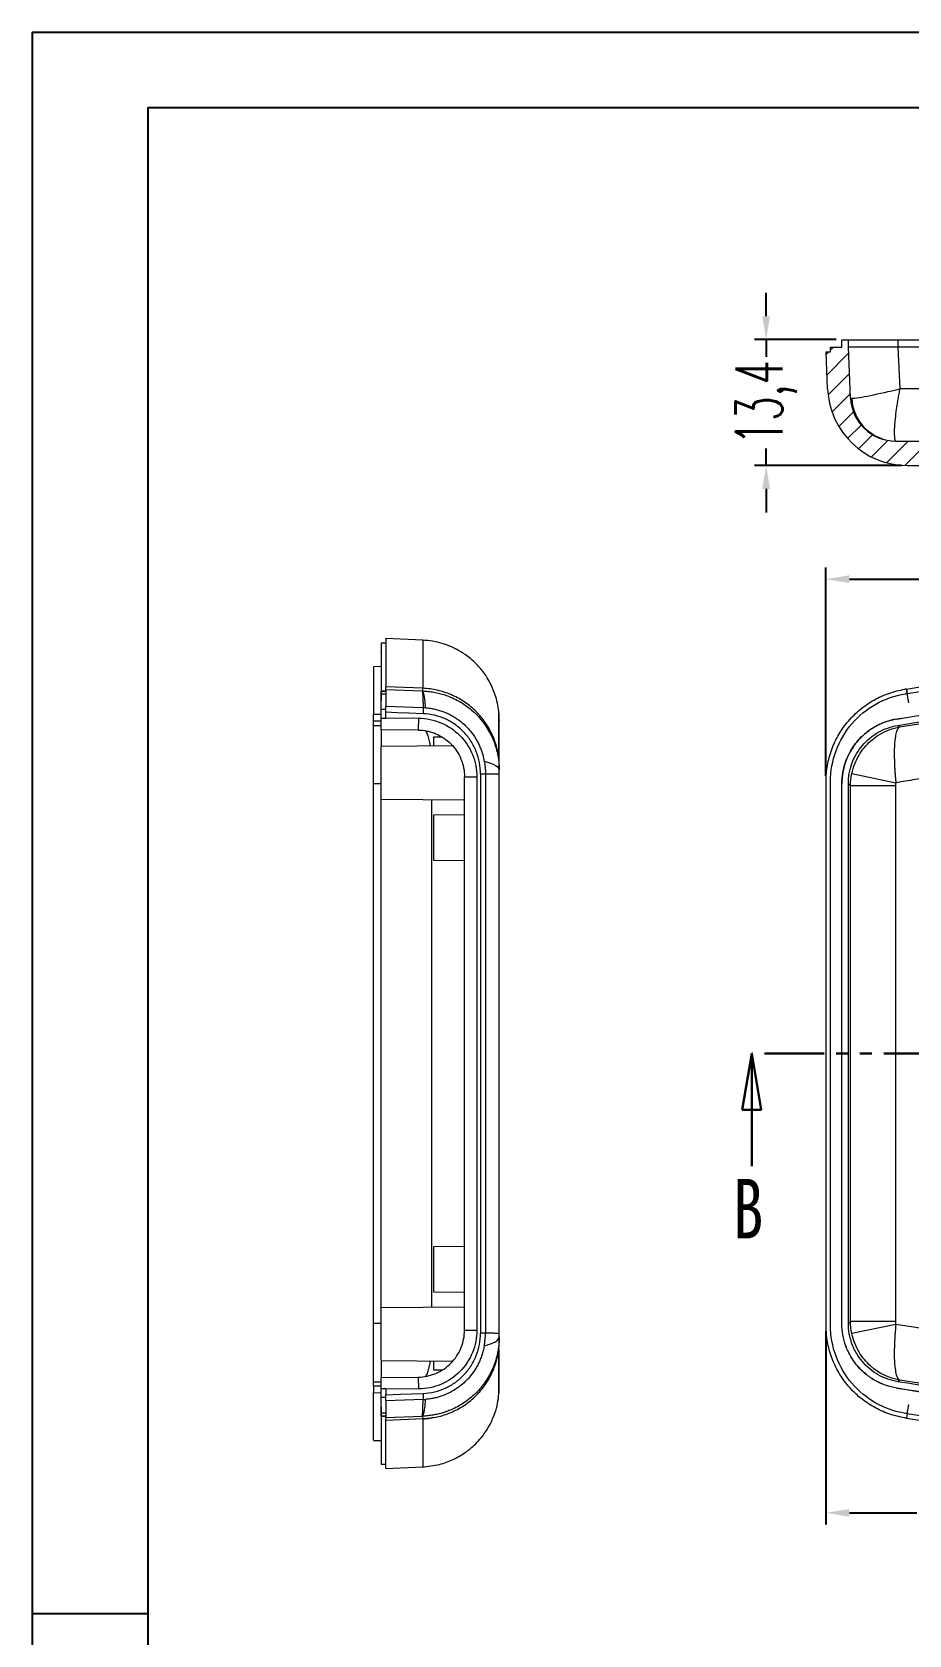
# Model space of a CAD drawing. Header units: inches. Extents: x 1388 to 2543, y 532 to 869.
# Drawn here: x 1873.7 to 1967.2, y 698 to 868.8 of the extents above; entities that cross this region are included whole.
import ezdxf

# ---------------------------------------------------------------- set-up
doc = ezdxf.new("R2010")
doc.units = ezdxf.units.IN
doc.linetypes.add('PHANTOM', pattern=[12.7, 6.35, -1.27, 1.27, -1.27, 1.27, -1.27])
doc.styles.add('SLDTEXTSTYLE0', font='TXT', dxfattribs={"width": 0.75})
doc.styles.add('SLDTEXTSTYLE2', font='TXT', dxfattribs={"width": 0.6, "bigfont": 'bigfont'})
doc.dimstyles.new('5', dxfattribs={"dimtxt": 5, "dimasz": 2.5, "dimexe": 1.25, "dimexo": 0.625, "dimtad": 0, "dimzin": 12, "dimtxsty": 'SLDTEXTSTYLE2', "dimcen": 2.5, "dimclrd": 3, "dimclre": 3, "dimclrt": 256, "dimadec": 0, "dimazin": 0, "dimtfac": 1, "dimtmove": 0, "dimatfit": 3, "dimfxl": 1, "dimarcsym": 0})

# ---------------------------------------------------------------- blocks, each defined once
blk = doc.blocks.new('_CLOSED')
at = {"color": 0, "linetype": 'ByBlock', "lineweight": -2}
for p, q in [((-1, 0.166667), (0, 0)), ((-1, 0.166667), (-1, -0.166667)), ((0, 0), (-1, -0.166667)), ((0, 0), (-1, 0))]:
    blk.add_line(p, q, dxfattribs=at)
blk = doc.blocks.new('*D203')
at = {"color": 3, "lineweight": -2}
for p, q in [((1958.36, 730.41), (1958.36, 709.8)), ((1990.49, 729.45), (1990.49, 709.8)), ((1960.86, 711.05), (1968.05, 711.05)), ((1987.99, 711.05), (1980.8, 711.05))]:
    blk.add_line(p, q, dxfattribs=at)
at = {"color": 3}
for points in [[(1960.86, 711.46), (1960.86, 710.63), (1958.36, 711.05)], [(1987.99, 711.46), (1987.99, 710.63), (1990.49, 711.05)]]:
    blk.add_solid(points, dxfattribs=at)
at = {"layer": 'Defpoints', "color": 0}
for p in [(1958.36, 731.03), (1990.49, 730.08), (1990.49, 711.05)]:
    blk.add_point(p, dxfattribs=at)
at = {"insert": (1974.43, 711.05), "char_height": 5, "attachment_point": 5, "style": 'SLDTEXTSTYLE2'}
blk.add_mtext('32,13', dxfattribs=at)
blk = doc.blocks.new('*D205')
at = {"color": 3, "lineweight": -2}
for p, q in [((1958.36, 789.55), (1958.36, 811.76)), ((2013.06, 791.9), (2013.06, 811.76)), ((1960.86, 810.51), (1980.34, 810.51)), ((2010.56, 810.51), (1991.09, 810.51))]:
    blk.add_line(p, q, dxfattribs=at)
at = {"color": 3}
for points in [[(1960.86, 810.93), (1960.86, 810.1), (1958.36, 810.51)], [(2010.56, 810.93), (2010.56, 810.1), (2013.06, 810.51)]]:
    blk.add_solid(points, dxfattribs=at)
at = {"layer": 'Defpoints', "color": 0}
for p in [(1958.36, 810.51), (2013.06, 791.28), (1958.36, 788.92)]:
    blk.add_point(p, dxfattribs=at)
at = {"insert": (1985.71, 810.51), "char_height": 5, "attachment_point": 5, "style": 'SLDTEXTSTYLE2'}
blk.add_mtext('54,7', dxfattribs=at)
blk = doc.blocks.new('*D229')
at = {"color": 3, "lineweight": -2}
for p, q in [((1951.98, 838.53), (1951.98, 841.03)), ((1959.43, 836.03), (1950.73, 836.03)), ((1951.98, 836.03), (1951.98, 834.2)), ((1951.98, 822.63), (1951.98, 824.45)), ((1966.4, 822.63), (1950.73, 822.63)), ((1951.98, 820.13), (1951.98, 817.63))]:
    blk.add_line(p, q, dxfattribs=at)
at = {"color": 3}
for points in [[(1951.57, 838.53), (1952.4, 838.53), (1951.98, 836.03)], [(1951.57, 820.13), (1952.4, 820.13), (1951.98, 822.63)]]:
    blk.add_solid(points, dxfattribs=at)
at = {"layer": 'Defpoints', "color": 0}
for p in [(1951.98, 836.03), (1960.06, 836.03), (1967.03, 822.63)]:
    blk.add_point(p, dxfattribs=at)
at = {"insert": (1951.98, 829.33), "char_height": 5, "attachment_point": 5, "rotation": 90, "style": 'SLDTEXTSTYLE2'}
blk.add_mtext('13,4', dxfattribs=at)

msp = doc.modelspace()

# ---------------------------------------------------------------- hatches: boundary and pattern name
at = {"linetype": 'Continuous', "lineweight": 0}
h = msp.add_hatch(dxfattribs=at)
h.set_pattern_fill('ANSI31', color=4, scale=0.5, style=0)
h.set_pattern_definition([(45, (-752.9997, -516.4313), (-1.122532, 1.122532), [])])
edge = h.paths.add_edge_path(flags=0)
edge.add_line((2098.742, 825.228), (1965.776, 825.228))
edge.add_arc((1965.776, 830.028), 4.8, 182.5, 270, ccw=False)
edge.add_line((1960.981, 829.819), (1960.745, 835.228))
edge.add_line((1960.745, 835.228), (1960.745, 836.028))
edge.add_line((1960.745, 836.028), (1960.059, 836.028))
edge.add_line((1960.059, 836.028), (1960.045, 835.228))
edge.add_line((1960.045, 835.228), (1958.842, 835.228))
edge.add_line((1958.842, 835.228), (1958.842, 834.728))
edge.add_line((1958.842, 834.728), (1958.364, 834.728))
edge.add_line((1958.364, 834.728), (1958.538, 830.757))
edge.add_arc((1967.029, 831.128), 8.5, 182.5, 270)
edge.add_line((1967.029, 822.628), (2099.904, 822.628))
edge.add_arc((2099.904, 829.628), 7, 269.99696, 307.67972)
edge.add_line((2104.183, 824.088), (2104.88, 824.626))
edge.add_line((2104.88, 824.626), (2104.896, 825.007))
edge.add_line((2104.896, 825.007), (2103.631, 826.328))
edge.add_line((2103.631, 826.328), (2102.792, 826.328))
edge.add_line((2102.792, 826.328), (2102.792, 825.378))
edge.add_line((2102.792, 825.378), (2100.992, 825.378))
edge.add_line((2100.992, 825.378), (2100.992, 826.328))
edge.add_line((2100.992, 826.328), (2098.742, 826.328))
edge.add_line((2098.742, 826.328), (2098.742, 825.228))

# ---------------------------------------------------------------- linework, layer by layer
for p, q in [((1873.749, 868.798), (2350.404, 868.798)), ((1873.749, 868.798), (1873.749, 531.77)), ((1886.083, 860.774), (2342.379, 860.774)), ((1886.083, 860.774), (1886.083, 539.794)), ((1886.083, 700.284), (1873.749, 700.284))]:
    msp.add_line(p, q)
at = {"color": 7, "linetype": 'Continuous', "lineweight": 15}
for p, q in [((1958.842, 834.728), (1958.842, 835.228)), ((1958.842, 835.228), (1960.045, 835.228)), ((1960.045, 835.228), (1960.059, 836.028)), ((1960.059, 836.028), (1960.745, 836.028)), ((1960.745, 835.228), (1960.745, 836.028)), ((1960.981, 829.819), (1960.745, 835.228)), ((1966.017, 836.028), (1966.017, 835.228)), ((1966.017, 835.228), (1966.214, 830.775)), ((1958.364, 834.728), (1958.842, 834.728)), ((1958.538, 830.757), (1958.364, 834.728)), ((1965.776, 825.228), (2098.742, 825.228)), ((1967.029, 822.628), (2099.904, 822.628)), ((1910.95, 802.701), (1910.911, 802.703)), ((1911.438, 803.703), (1910.938, 803.703)), ((1915.408, 804.008), (1911.438, 804.181)), ((1915.408, 803.963), (1915.408, 803.963)), ((1910.938, 801.2), (1910.138, 801.186)), ((1911.438, 798.59), (1910.938, 798.59)), ((1910.938, 798.59), (1910.938, 798.589)), ((1910.938, 798.59), (1911.438, 798.59)), ((1910.938, 798.589), (1911.438, 798.589)), ((1910.938, 798.589), (1910.938, 797.604)), ((1911.438, 798.277), (1910.938, 798.277)), ((1915.408, 798.885), (1911.438, 799.061)), ((1911.438, 798.59), (1911.438, 799.061)), ((1915.408, 798.885), (1911.438, 799.061)), ((1911.438, 798.752), (1915.331, 798.608)), ((1915.331, 798.608), (1915.408, 798.605)), ((1967.025, 798.342), (1966.942, 798.812)), ((1966.942, 798.812), (1966.942, 798.812)), ((1966.942, 798.812), (1967.025, 798.342)), ((1967.022, 798.341), (1967.029, 798.342)), ((1967.025, 798.342), (1967.029, 798.342)), ((1967.203, 797.356), (1967.029, 798.342)), ((1910.938, 796.105), (1910.138, 796.091)), ((1910.138, 795.397), (1910.138, 796.091)), ((1911.438, 796.627), (1910.938, 796.627)), ((1910.938, 795.703), (1910.938, 796.627)), ((1911.438, 796.975), (1915.423, 796.828)), ((1911.438, 796.329), (1911.438, 796.975)), ((1911.438, 795.739), (1911.438, 796.329)), ((1911.438, 795.739), (1914.948, 795.708)), ((1911.438, 795.711), (1911.438, 795.739)), ((1915.423, 796.828), (1915.429, 796.181)), ((1923.51, 796.205), (1923.51, 796.205)), ((1910.938, 795.397), (1910.138, 795.397)), ((1910.138, 794.932), (1910.138, 795.337)), ((1910.138, 794.932), (1910.938, 794.932)), ((1910.938, 795.703), (1911.438, 795.711)), ((1910.938, 794.476), (1910.938, 795.703)), ((1914.881, 794.442), (1910.938, 794.476)), ((1914.948, 795.708), (1914.881, 794.442)), ((1965.904, 795.623), (1965.906, 795.609)), ((1966.017, 794.932), (1966.214, 794.767)), ((1918.592, 792.743), (1910.938, 792.676)), ((1910.938, 787.076), (1910.938, 792.676)), ((1917.459, 793.684), (1916.538, 793.676)), ((1916.538, 793.676), (1916.538, 792.725)), ((1923.538, 790.155), (1923.538, 791.202)), ((1919.838, 789.442), (1921.159, 789.442)), ((1919.838, 730.511), (1919.838, 789.442)), ((1921.159, 789.442), (1921.159, 730.511)), ((1921.54, 789.754), (1921.54, 730.199)), ((1922.078, 789.754), (1921.54, 789.754)), ((1922.078, 789.754), (1922.078, 730.199)), ((1923.538, 730.199), (1923.538, 789.754)), ((1958.364, 731.032), (1958.364, 788.921)), ((1958.842, 731.013), (1958.842, 788.939)), ((1961.114, 789.803), (1965.808, 788.827)), ((1910.938, 788.721), (1910.138, 788.721)), ((1910.138, 731.231), (1910.138, 788.721)), ((1960.045, 731.231), (1960.045, 788.721)), ((1960.059, 788.721), (1960.045, 788.721)), ((1960.059, 731.231), (1960.059, 788.721)), ((1960.745, 731.231), (1960.745, 788.721)), ((1960.745, 788.721), (1960.981, 788.521)), ((1960.981, 731.432), (1960.981, 788.521)), ((1960.981, 788.521), (1965.776, 788.521)), ((1965.776, 788.521), (1965.776, 731.432)), ((1910.938, 787.076), (1919.838, 786.999)), ((1910.938, 732.876), (1910.938, 787.076)), ((1919.838, 785.405), (1916.538, 785.376)), ((1916.538, 785.376), (1916.538, 780.576)), ((1916.538, 780.576), (1919.838, 780.548)), ((1919.838, 739.405), (1916.538, 739.376)), ((1916.538, 739.376), (1916.538, 734.576)), ((1916.538, 734.576), (1919.838, 734.548)), ((1919.838, 732.954), (1910.938, 732.876)), ((1910.938, 727.276), (1910.938, 732.876)), ((1910.938, 731.231), (1910.138, 731.231)), ((1960.045, 731.231), (1960.059, 731.231)), ((1960.981, 731.432), (1960.745, 731.231)), ((1965.776, 731.432), (1960.981, 731.432)), ((1965.808, 731.126), (1961.114, 730.149)), ((1919.838, 730.511), (1921.159, 730.511)), ((1922.078, 730.199), (1921.54, 730.199)), ((1923.538, 728.751), (1923.538, 729.798)), ((1910.938, 727.276), (1918.592, 727.21)), ((1916.538, 727.228), (1916.538, 726.276)), ((1916.538, 726.276), (1917.459, 726.268)), ((1910.138, 724.616), (1910.138, 725.021)), ((1910.138, 725.021), (1910.938, 725.021)), ((1910.938, 724.556), (1910.138, 724.556)), ((1910.138, 724.556), (1910.138, 723.862)), ((1910.938, 725.476), (1914.881, 725.511)), ((1910.938, 724.25), (1910.938, 725.476)), ((1911.438, 724.242), (1910.938, 724.25)), ((1910.938, 723.325), (1910.938, 724.25)), ((1914.948, 724.245), (1911.438, 724.214)), ((1911.438, 724.214), (1911.438, 724.242)), ((1911.438, 724.214), (1911.438, 723.624)), ((1914.881, 725.511), (1914.948, 724.245)), ((1965.904, 724.33), (1965.906, 724.344)), ((1966.214, 725.185), (1966.017, 725.021)), ((1910.138, 723.862), (1910.938, 723.847)), ((1911.438, 723.325), (1910.938, 723.325)), ((1910.938, 722.349), (1910.938, 721.364)), ((1911.438, 722.977), (1911.438, 723.624)), ((1915.423, 723.125), (1911.438, 722.977)), ((1915.429, 723.772), (1915.423, 723.125)), ((1923.51, 723.748), (1923.51, 723.748)), ((1967.029, 721.611), (1967.203, 722.597)), ((1911.438, 721.676), (1910.938, 721.676)), ((1910.938, 721.364), (1911.438, 721.364)), ((1910.938, 721.364), (1910.938, 721.362)), ((1911.438, 721.363), (1910.938, 721.362)), ((1911.438, 721.363), (1910.938, 721.362)), ((1911.438, 720.892), (1911.438, 721.363)), ((1911.438, 721.2), (1915.331, 721.345)), ((1915.408, 721.067), (1911.438, 720.892)), ((1967.025, 721.611), (1966.942, 721.14)), ((1967.025, 721.611), (1966.942, 721.14)), ((1966.942, 721.14), (1966.942, 721.14)), ((1967.022, 721.612), (1967.029, 721.611)), ((1967.029, 721.611), (1967.025, 721.611)), ((1910.138, 718.767), (1910.938, 718.753)), ((1910.911, 717.25), (1910.955, 717.252)), ((1910.938, 716.25), (1911.438, 716.25)), ((1911.438, 715.772), (1915.408, 715.945))]:
    msp.add_line(p, q, dxfattribs=at)
at = {"color": 8, "linetype": 'Continuous', "lineweight": 15}
for p, q in [((1961.114, 829.787), (1961.101, 829.79)), ((1916.347, 732.924), (1916.347, 787.029))]:
    msp.add_line(p, q, dxfattribs=at)
at = {"color": 1, "linetype": 'PHANTOM', "lineweight": 30}
msp.add_line((2110.565, 759.976), (1950.445, 759.976), dxfattribs=at)
at = {"color": 7, "linetype": 'Continuous', "lineweight": 30}
msp.add_line((1950.445, 747.976), (1950.445, 759.976), dxfattribs=at)
at = {"color": 7, "linetype": 'Continuous', "lineweight": 15, "flags": 128}
for points in [[(1915.429, 796.181), (1913.903, 796.237), (1912.67, 796.283), (1911.438, 796.329)], [(1921.935, 791.126), (1922.299, 791.021), (1922.62, 790.909), (1922.896, 790.792), (1923.125, 790.671), (1923.304, 790.545), (1923.434, 790.416), (1923.512, 790.286), (1923.538, 790.155)], [(1921.935, 728.827), (1922.299, 728.932), (1922.62, 729.043), (1922.896, 729.16), (1923.125, 729.282), (1923.304, 729.408), (1923.434, 729.536), (1923.512, 729.667), (1923.538, 729.798)], [(1911.438, 723.624), (1912.964, 723.681), (1914.197, 723.726), (1915.429, 723.772)]]:
    msp.add_lwpolyline(points, dxfattribs=at)
at = {"color": 7, "linetype": 'Continuous', "lineweight": 15}
for centre, radius, start, end in [((1967.029, 831.128), 8.5, 182.5, 270), ((1965.776, 830.028), 4.8, 182.5, 270), ((1965.855, 829.972), 4.745, 182.23988, 269.42579), ((1909.237, 796.769), 6.439, 0.39615, 16.56923), ((1909.237, 723.184), 6.439, 343.43077, 359.60385)]:
    msp.add_arc(centre, radius, start, end, dxfattribs=at)
for points, knots in [([(1960.745, 836.028), (1960.745, 836.028), (1960.777, 836.028), (1960.906, 836.028), (1961.002, 836.028), (1961.258, 836.028), (1961.415, 836.028), (1961.785, 836.028), (1962, 836.028), (1962.48, 836.028), (1962.742, 836.028), (1963.167, 836.028), (1963.314, 836.028), (1963.618, 836.028), (1963.777, 836.028), (1964.26, 836.028), (1964.595, 836.028), (1965.289, 836.028), (1965.65, 836.028), (1966.017, 836.028)], [0, 0, 0, 0, 0.125, 0.125, 0.25, 0.25, 0.375, 0.375, 0.5, 0.5, 0.625, 0.625, 0.6875, 0.6875, 0.75, 0.75, 0.875, 0.875, 1, 1, 1, 1]), ([(1966.017, 835.228), (1965.94, 835.228), (1965.785, 835.228), (1965.555, 835.228), (1965.33, 835.228), (1965.109, 835.228), (1964.894, 835.228), (1964.685, 835.228), (1964.482, 835.228), (1964.285, 835.228), (1964.094, 835.228), (1963.65, 835.228), (1962.993, 835.228), (1962.216, 835.228), (1961.583, 835.228), (1961.209, 835.228), (1961.001, 835.228), (1960.891, 835.228), (1960.808, 835.228), (1960.755, 835.228), (1960.748, 835.228), (1960.745, 835.228)], [0, 0, 0, 0, 0.02678458, 0.05334282, 0.07964107, 0.10564661, 0.13132774, 0.15665402, 0.1815963, 0.20612689, 0.23021965, 0.25385001, 0.37780705, 0.50004, 0.62226409, 0.74622266, 0.79393329, 0.84339253, 0.89438527, 0.94667348, 1, 1, 1, 1]), ([(1966.017, 836.028), (1976.984, 836.028), (1988.004, 836.028), (2010.153, 836.028), (2021.248, 836.028), (2037.918, 836.028), (2043.469, 836.028), (2054.55, 836.028), (2060.082, 836.028), (2076.652, 836.028), (2087.664, 836.028), (2098.642, 836.028)], [0, 0, 0, 0, 0.25, 0.25, 0.5, 0.5, 0.625, 0.625, 0.75, 0.75, 1, 1, 1, 1]), ([(1987.586, 835.228), (1984.259, 835.228), (1977.049, 835.228), (1969.879, 835.228), (1966.017, 835.228)], [0, 0, 0, 0, 0.4614148, 1, 1, 1, 1]), ([(1961.114, 829.787), (1961.263, 829.772), (1961.536, 829.801), (1962.228, 829.913), (1962.651, 829.995), (1964.027, 830.28), (1965.106, 830.524), (1966.214, 830.775)], [0, 0, 0, 0, 0.25, 0.25, 0.5, 0.5, 1, 1, 1, 1]), ([(1966.214, 830.775), (1966.199, 830.695), (1966.166, 830.528), (1966.117, 830.266), (1966.065, 829.983), (1966.001, 829.609), (1965.928, 829.155), (1965.823, 828.44), (1965.726, 827.639), (1965.654, 826.799), (1965.63, 826.131), (1965.645, 825.718), (1965.673, 825.492), (1965.699, 825.372), (1965.731, 825.289), (1965.766, 825.237), (1965.794, 825.231), (1965.808, 825.228)], [0, 0, 0, 0, 0.02734681, 0.0573024, 0.08995131, 0.12537343, 0.18756042, 0.25116943, 0.38738247, 0.50067959, 0.62839304, 0.74938414, 0.80130214, 0.85244979, 0.90269258, 0.95191062, 1, 1, 1, 1]), ([(1910.938, 803.698), (1910.938, 803.699), (1910.938, 803.702), (1910.938, 803.665), (1910.938, 803.59), (1910.938, 803.474), (1910.938, 803.32), (1910.938, 803.128), (1910.938, 802.898), (1910.938, 802.629), (1910.938, 802.323), (1910.938, 801.978), (1910.938, 801.596), (1910.938, 801.175), (1910.938, 800.718), (1910.938, 800.222), (1910.938, 799.539), (1910.938, 798.965), (1910.938, 798.59)], [0, 0, 0, 0, 0.0304002, 0.0915003, 0.1526003, 0.2137003, 0.2748003, 0.3359003, 0.3970003, 0.4581003, 0.5192002, 0.5803002, 0.6414002, 0.7025002, 0.7636002, 0.8247001, 0.8858001, 1, 1, 1, 1]), ([(1910.938, 802.681), (1910.938, 802.688), (1910.938, 802.743), (1910.938, 802.603), (1910.938, 802.48)], [0, 0, 0, 0, 0.1224279, 1, 1, 1, 1]), ([(1911.438, 804.162), (1911.438, 804.168), (1911.438, 804.233), (1911.438, 803.985), (1911.438, 803.389), (1911.438, 802.349), (1911.438, 800.952), (1911.438, 799.691), (1911.438, 799.061)], [0, 0, 0, 0, 0.0220386, 0.2156525, 0.4112801, 0.6070926, 0.8034559, 1, 1, 1, 1]), ([(1923.506, 796.205), (1923.474, 796.503), (1923.41, 797.102), (1923.132, 798.204), (1922.708, 799.251), (1922.171, 800.161), (1921.749, 800.746), (1921.313, 801.262), (1920.788, 801.794), (1920.087, 802.378), (1919.271, 802.909), (1918.377, 803.352), (1917.447, 803.687), (1916.424, 803.931), (1915.708, 803.984), (1915.342, 804.011)], [0, 0, 0, 0, 0.0727018, 0.1462969, 0.2751778, 0.3456272, 0.4025441, 0.4501043, 0.5096738, 0.5836916, 0.6714411, 0.7455107, 0.8257248, 0.9109894, 1, 1, 1, 1]), ([(1910.138, 801.167), (1910.138, 801.171), (1910.138, 801.182), (1910.138, 801.043), (1910.138, 800.758), (1910.138, 800.32), (1910.138, 799.738), (1910.138, 799.013), (1910.138, 798.158), (1910.138, 797.194), (1910.138, 796.459), (1910.138, 796.091)], [0, 0, 0, 0, 0.0582425, 0.1776197, 0.2969969, 0.416374, 0.5357512, 0.6551282, 0.7745052, 0.8872526, 1, 1, 1, 1]), ([(1965.904, 795.623), (1976.889, 797.429), (1987.927, 798.805), (2010.113, 800.672), (2021.225, 801.16), (2054.588, 801.272), (2076.683, 799.552), (2098.642, 796.105)], [0, 0, 0, 0, 0.24752475, 0.24752475, 0.4950495, 0.4950495, 0.98934867, 0.98934867, 0.98934867, 0.98934867]), ([(1965.906, 795.609), (1976.89, 797.415), (1987.928, 798.791), (2010.113, 800.658), (2021.226, 801.146), (2054.588, 801.258), (2076.683, 799.538), (2098.642, 796.091)], [0, 0, 0, 0, 0.24752475, 0.24752475, 0.4950495, 0.4950495, 0.98936492, 0.98936492, 0.98936492, 0.98936492]), ([(1966.017, 794.932), (1976.984, 796.735), (1988.004, 798.109), (2010.153, 799.973), (2021.248, 800.46), (2037.918, 800.516), (2043.469, 800.422), (2054.55, 800.012), (2060.082, 799.696), (2076.652, 798.417), (2087.664, 797.123), (2098.642, 795.397)], [0, 0, 0, 0, 0.25, 0.25, 0.5, 0.5, 0.625, 0.625, 0.75, 0.75, 1, 1, 1, 1]), ([(1966.214, 794.767), (1988.113, 798.358), (2010.269, 800.232), (2054.587, 800.374), (2076.833, 798.635), (2098.742, 795.184)], [0, 0, 0, 0, 0.5, 0.5, 1, 1, 1, 1]), ([(1910.938, 798.277), (1910.938, 798.33), (1910.938, 798.435), (1910.938, 798.538), (1910.938, 798.589)], [0, 0, 0, 0, 0.5000936, 1, 1, 1, 1]), ([(1910.938, 796.627), (1910.938, 796.862), (1910.938, 797.044), (1910.938, 797.402), (1910.938, 797.562), (1910.938, 797.984), (1910.938, 798.175), (1910.938, 798.277)], [0, 0, 0, 0, 0.25, 0.25, 0.5, 0.5, 1, 1, 1, 1]), ([(1911.438, 798.752), (1911.438, 798.804), (1911.438, 798.908), (1911.438, 799.01), (1911.438, 799.061)], [0, 0, 0, 0, 0.5000925, 1, 1, 1, 1]), ([(1911.438, 798.752), (1911.438, 798.643), (1911.438, 798.437), (1911.438, 797.834), (1911.438, 797.443), (1911.438, 796.975)], [0, 0, 0, 0, 0.5, 0.5, 1, 1, 1, 1]), ([(1915.331, 798.608), (1915.334, 798.592), (1915.341, 798.562), (1915.35, 798.503), (1915.359, 798.434), (1915.367, 798.354), (1915.375, 798.264), (1915.382, 798.163), (1915.389, 798.052), (1915.395, 797.932), (1915.401, 797.801), (1915.406, 797.661), (1915.411, 797.511), (1915.415, 797.353), (1915.418, 797.186), (1915.421, 797.012), (1915.422, 796.889), (1915.423, 796.828)], [0, 0, 0, 0, 0.0652378, 0.1308919, 0.196917, 0.263266, 0.3298903, 0.3967403, 0.463765, 0.5309128, 0.5981316, 0.6653688, 0.7325719, 0.7996882, 0.8666658, 0.9334533, 1, 1, 1, 1]), ([(1923.51, 791.188), (1923.468, 791.695), (1923.38, 792.191), (1923.183, 792.919), (1923.106, 793.158), (1922.929, 793.632), (1922.829, 793.867), (1922.499, 794.555), (1922.239, 794.988), (1921.793, 795.601), (1921.635, 795.798), (1921.299, 796.181), (1921.121, 796.367), (1920.566, 796.894), (1920.169, 797.209), (1919.319, 797.766), (1918.861, 798.011), (1917.921, 798.41), (1917.436, 798.566), (1916.44, 798.793), (1915.925, 798.862), (1915.408, 798.885)], [0, 0, 0, 0, 0.125, 0.125, 0.1875, 0.1875, 0.25, 0.25, 0.375, 0.375, 0.4375, 0.4375, 0.5, 0.5, 0.625, 0.625, 0.75, 0.75, 0.875, 0.875, 1, 1, 1, 1]), ([(1915.408, 798.605), (1915.506, 798.6), (1915.702, 798.59), (1915.995, 798.562), (1916.288, 798.525), (1916.58, 798.477), (1916.871, 798.419), (1917.16, 798.351), (1917.446, 798.273), (1917.729, 798.185), (1918.008, 798.088), (1918.284, 797.98), (1918.954, 797.692), (1919.983, 797.107), (1921.2, 796.063), (1922.214, 794.792), (1922.773, 793.726), (1923.059, 792.968), (1923.183, 792.59), (1923.298, 792.172), (1923.397, 791.715), (1923.475, 791.223), (1923.527, 790.699), (1923.534, 790.339), (1923.538, 790.155)], [0, 0, 0, 0, 0.0226041, 0.045295, 0.0680566, 0.0908725, 0.1137259, 0.1365999, 0.1594776, 0.1823416, 0.2051748, 0.2279602, 0.2506807, 0.3741209, 0.5000322, 0.6200326, 0.7493499, 0.7772717, 0.8080839, 0.8416567, 0.8778335, 0.9164297, 0.9572321, 1, 1, 1, 1]), ([(1958.364, 788.921), (1958.364, 789.514), (1958.416, 790.097), (1958.57, 790.96), (1958.634, 791.246), (1958.787, 791.813), (1958.877, 792.095), (1959.183, 792.927), (1959.433, 793.457), (1959.876, 794.214), (1960.034, 794.46), (1960.374, 794.939), (1960.557, 795.174), (1961.13, 795.848), (1961.548, 796.258), (1962.225, 796.816), (1962.459, 796.992), (1962.944, 797.325), (1963.197, 797.483), (1963.967, 797.916), (1964.5, 798.156), (1965.604, 798.543), (1966.18, 798.69), (1966.765, 798.784)], [0, 0, 0, 0, 0.125, 0.125, 0.1875, 0.1875, 0.25, 0.25, 0.375, 0.375, 0.4375, 0.4375, 0.5, 0.5, 0.625, 0.625, 0.6875, 0.6875, 0.75, 0.75, 0.875, 0.875, 1, 1, 1, 1]), ([(1958.842, 788.939), (1958.842, 791.193), (1959.654, 793.387), (1962.559, 796.799), (1964.599, 797.95), (1966.822, 798.309)], [0, 0, 0, 0, 0.5, 0.5, 1, 1, 1, 1]), ([(1921.54, 789.754), (1921.54, 790.166), (1921.501, 790.573), (1921.35, 791.371), (1921.236, 791.767), (1920.935, 792.531), (1920.751, 792.893), (1920.316, 793.579), (1920.061, 793.908), (1919.501, 794.501), (1919.196, 794.768), (1918.532, 795.244), (1918.172, 795.452), (1917.434, 795.788), (1917.049, 795.92), (1916.249, 796.11), (1915.841, 796.166), (1915.429, 796.181)], [0, 0, 0, 0, 0.125, 0.125, 0.25, 0.25, 0.375, 0.375, 0.5, 0.5, 0.625, 0.625, 0.75, 0.75, 0.875, 0.875, 1, 1, 1, 1]), ([(1915.676, 796.813), (1915.76, 796.807), (1915.929, 796.793), (1916.182, 796.76), (1916.433, 796.719), (1916.681, 796.668), (1916.928, 796.607), (1917.172, 796.538), (1917.413, 796.459), (1917.65, 796.372), (1917.885, 796.277), (1918.115, 796.172), (1918.342, 796.06), (1918.564, 795.939), (1918.781, 795.811), (1918.993, 795.674), (1919.2, 795.53), (1919.401, 795.378), (1919.597, 795.219), (1920.009, 794.858), (1920.583, 794.237), (1921.084, 793.472), (1921.391, 792.864), (1921.57, 792.444), (1921.721, 792.013), (1921.846, 791.574), (1921.905, 791.275), (1921.935, 791.126)], [0, 0, 0, 0, 0.0279778, 0.0559203, 0.083833, 0.1117204, 0.1395859, 0.1674318, 0.1952595, 0.2230698, 0.2508629, 0.2786387, 0.3063968, 0.3341367, 0.3618579, 0.3895603, 0.417244, 0.4449098, 0.4725591, 0.5001941, 0.6254817, 0.7496036, 0.7996944, 0.8497484, 0.8997974, 0.9498713, 1, 1, 1, 1]), ([(1923.51, 791.188), (1923.51, 791.341), (1923.51, 792.107), (1923.51, 793.042), (1923.51, 793.944), (1923.509, 794.729), (1923.509, 795.339), (1923.509, 795.775), (1923.51, 796.085), (1923.51, 796.225), (1923.51, 796.201), (1923.51, 796.199)], [0, 0, 0, 0, 0.0468775, 0.2344056, 0.3281625, 0.4219194, 0.6094483, 0.7032053, 0.7969622, 0.9844916, 1, 1, 1, 1]), ([(1923.51, 796.193), (1923.51, 796.194), (1923.51, 796.197), (1923.51, 796.012), (1923.509, 795.651), (1923.509, 795.167), (1923.509, 794.51), (1923.51, 793.674), (1923.51, 792.713), (1923.51, 791.803), (1923.51, 791.188)], [0, 0, 0, 0, 0.0461003, 0.2352337, 0.3297927, 0.4243516, 0.6134846, 0.7080435, 0.8026024, 1, 1, 1, 1]), ([(1910.138, 788.721), (1910.138, 789.094), (1910.138, 789.461), (1910.138, 790.185), (1910.138, 790.542), (1910.138, 791.24), (1910.138, 791.573), (1910.138, 792.208), (1910.138, 792.512), (1910.138, 793.078), (1910.138, 793.336), (1910.138, 793.688), (1910.138, 793.799), (1910.138, 794.009), (1910.138, 794.108), (1910.138, 794.381), (1910.138, 794.534), (1910.138, 794.778), (1910.138, 794.872), (1910.138, 794.932)], [0, 0, 0, 0, 0.125, 0.125, 0.25, 0.25, 0.375, 0.375, 0.5, 0.5, 0.625, 0.625, 0.6875, 0.6875, 0.75, 0.75, 0.875, 0.875, 1, 1, 1, 1]), ([(1910.938, 794.417), (1910.938, 794.348), (1910.938, 794.135), (1910.938, 793.582), (1910.938, 793.082), (1910.938, 792.766), (1910.938, 792.752)], [0, 0, 0, 0, 0.188165, 0.5854751, 0.9809823, 1, 1, 1, 1]), ([(1914.881, 794.442), (1915.209, 794.439), (1915.532, 794.404), (1916.007, 794.306), (1916.164, 794.266), (1916.475, 794.169), (1916.63, 794.113), (1917.08, 793.923), (1917.365, 793.769), (1917.903, 793.406), (1918.158, 793.195), (1918.615, 792.735), (1918.819, 792.484), (1919.181, 791.94), (1919.335, 791.65), (1919.583, 791.051), (1919.678, 790.739), (1919.806, 790.096), (1919.838, 789.771), (1919.838, 789.442)], [0, 0, 0, 0, 0.125, 0.125, 0.1875, 0.1875, 0.25, 0.25, 0.375, 0.375, 0.5, 0.5, 0.625, 0.625, 0.75, 0.75, 0.875, 0.875, 1, 1, 1, 1]), ([(1914.948, 795.708), (1915.763, 795.701), (1916.577, 795.533), (1918.08, 794.898), (1918.769, 794.433), (1919.917, 793.274), (1920.377, 792.582), (1920.998, 791.073), (1921.159, 790.258), (1921.159, 789.442)], [0, 0, 0, 0, 0.25, 0.25, 0.5, 0.5, 0.75, 0.75, 1, 1, 1, 1]), ([(1923.538, 791.407), (1923.538, 791.593), (1923.538, 792.39), (1923.538, 793.43), (1923.538, 794.526), (1923.538, 795.202), (1923.538, 795.52), (1923.538, 795.483), (1923.538, 795.474)], [0, 0, 0, 0, 0.06585076, 0.28208719, 0.49797513, 0.7144836, 0.93045722, 1, 1, 1, 1]), ([(1960.045, 788.721), (1960.045, 789.137), (1960.082, 789.548), (1960.225, 790.353), (1960.332, 790.748), (1960.544, 791.327), (1960.625, 791.519), (1960.8, 791.891), (1960.895, 792.072), (1961.204, 792.601), (1961.44, 792.935), (1961.84, 793.406), (1961.982, 793.558), (1962.274, 793.846), (1962.426, 793.983), (1962.898, 794.373), (1963.235, 794.606), (1963.774, 794.911), (1963.958, 795.004), (1964.332, 795.174), (1964.521, 795.25), (1965.099, 795.453), (1965.495, 795.556), (1965.904, 795.623)], [0, 0, 0, 0, 0.125, 0.125, 0.25, 0.25, 0.3125, 0.3125, 0.375, 0.375, 0.5, 0.5, 0.5625, 0.5625, 0.625, 0.625, 0.75, 0.75, 0.8125, 0.8125, 0.875, 0.875, 1, 1, 1, 1]), ([(1965.906, 795.609), (1965.498, 795.542), (1965.103, 795.44), (1964.526, 795.237), (1964.337, 795.161), (1963.965, 794.992), (1963.781, 794.898), (1963.242, 794.594), (1962.906, 794.362), (1962.435, 793.973), (1962.284, 793.836), (1961.992, 793.548), (1961.851, 793.397), (1961.451, 792.926), (1961.216, 792.593), (1960.908, 792.065), (1960.812, 791.884), (1960.637, 791.513), (1960.557, 791.322), (1960.345, 790.743), (1960.239, 790.35), (1960.096, 789.547), (1960.059, 789.136), (1960.059, 788.721)], [0, 0, 0, 0, 0.125, 0.125, 0.1875, 0.1875, 0.25, 0.25, 0.375, 0.375, 0.4375, 0.4375, 0.5, 0.5, 0.625, 0.625, 0.6875, 0.6875, 0.75, 0.75, 0.875, 0.875, 1, 1, 1, 1]), ([(1960.745, 788.721), (1960.745, 789.094), (1960.777, 789.461), (1960.906, 790.185), (1961.002, 790.542), (1961.258, 791.24), (1961.415, 791.573), (1961.785, 792.208), (1962, 792.512), (1962.48, 793.078), (1962.742, 793.336), (1963.167, 793.688), (1963.314, 793.799), (1963.618, 794.009), (1963.777, 794.108), (1964.26, 794.381), (1964.595, 794.534), (1965.289, 794.778), (1965.65, 794.872), (1966.017, 794.932)], [0, 0, 0, 0, 0.125, 0.125, 0.25, 0.25, 0.375, 0.375, 0.5, 0.5, 0.625, 0.625, 0.6875, 0.6875, 0.75, 0.75, 0.875, 0.875, 1, 1, 1, 1]), ([(1961.114, 789.803), (1961.263, 790.515), (1961.536, 791.191), (1962.228, 792.351), (1962.651, 792.851), (1964.027, 794.08), (1965.106, 794.574), (1966.214, 794.767)], [0, 0, 0, 0, 0.25, 0.25, 0.5, 0.5, 1, 1, 1, 1]), ([(1966.214, 794.767), (1966.199, 794.76), (1966.166, 794.745), (1966.117, 794.708), (1966.065, 794.655), (1966.001, 794.565), (1965.928, 794.42), (1965.823, 794.117), (1965.726, 793.628), (1965.654, 792.873), (1965.63, 792.014), (1965.645, 791.21), (1965.673, 790.579), (1965.699, 790.138), (1965.731, 789.696), (1965.766, 789.259), (1965.794, 788.97), (1965.808, 788.827)], [0, 0, 0, 0, 0.02734681, 0.0573024, 0.08995131, 0.12537343, 0.18756042, 0.25116943, 0.38738247, 0.50067959, 0.62839304, 0.74938414, 0.80130214, 0.85244979, 0.90269258, 0.95191062, 1, 1, 1, 1]), ([(1921.935, 791.126), (1921.974, 790.905), (1922.006, 790.677), (1922.043, 790.328), (1922.053, 790.21), (1922.065, 790.034), (1922.068, 789.977), (1922.074, 789.858), (1922.077, 789.782), (1922.078, 789.754)], [0, 0, 0, 0, 0.5, 0.5, 0.75, 0.75, 0.875, 0.875, 1, 1, 1, 1]), ([(1988.528, 791.993), (1987.84, 791.915), (1986.462, 791.76), (1984.397, 791.513), (1982.331, 791.257), (1980.266, 790.99), (1978.2, 790.713), (1976.134, 790.425), (1974.069, 790.127), (1972.003, 789.818), (1969.938, 789.498), (1967.872, 789.169), (1966.496, 788.941), (1965.808, 788.827)], [0, 0, 0, 0, 0.0906114, 0.1812755, 0.2719946, 0.362771, 0.4536069, 0.5445047, 0.6354666, 0.7264948, 0.8175916, 0.9087592, 1, 1, 1, 1]), ([(1923.538, 789.754), (1923.538, 789.754), (1923.538, 789.753), (1923.472, 789.751), (1923.233, 789.753), (1922.984, 789.747), (1922.821, 789.742), (1922.666, 789.738), (1922.499, 789.737), (1922.289, 789.741), (1922.145, 789.75), (1922.078, 789.754)], [0, 0, 0, 0, 0.0000807, 0.2612876, 0.499571, 0.624551, 0.7102244, 0.7495486, 0.8436734, 0.9271489, 1, 1, 1, 1]), ([(1923.538, 789.754), (1923.538, 789.788), (1923.538, 789.855), (1923.538, 789.955), (1923.538, 790.056), (1923.538, 790.121), (1923.538, 790.155)], [0, 0, 0, 0, 0.24997, 0.5003324, 0.7487963, 1, 1, 1, 1]), ([(1910.138, 725.021), (1910.138, 725.081), (1910.138, 725.173), (1910.138, 725.417), (1910.138, 725.57), (1910.138, 725.936), (1910.138, 726.145), (1910.138, 726.613), (1910.138, 726.874), (1910.138, 727.44), (1910.138, 727.74), (1910.138, 728.216), (1910.138, 728.379), (1910.138, 728.714), (1910.138, 728.887), (1910.138, 729.408), (1910.138, 729.763), (1910.138, 730.487), (1910.138, 730.859), (1910.138, 731.231)], [0, 0, 0, 0, 0.125, 0.125, 0.25, 0.25, 0.375, 0.375, 0.5, 0.5, 0.625, 0.625, 0.6875, 0.6875, 0.75, 0.75, 0.875, 0.875, 1, 1, 1, 1]), ([(1966.765, 721.169), (1966.18, 721.263), (1965.612, 721.408), (1964.784, 721.697), (1964.512, 721.805), (1963.977, 722.046), (1963.713, 722.18), (1962.94, 722.615), (1962.457, 722.946), (1961.78, 723.503), (1961.562, 723.699), (1961.143, 724.111), (1960.94, 724.328), (1960.366, 725.002), (1960.028, 725.479), (1959.585, 726.236), (1959.448, 726.496), (1959.196, 727.028), (1959.081, 727.303), (1958.776, 728.131), (1958.623, 728.696), (1958.417, 729.848), (1958.364, 730.439), (1958.364, 731.032)], [0, 0, 0, 0, 0.125, 0.125, 0.1875, 0.1875, 0.25, 0.25, 0.375, 0.375, 0.4375, 0.4375, 0.5, 0.5, 0.625, 0.625, 0.6875, 0.6875, 0.75, 0.75, 0.875, 0.875, 1, 1, 1, 1]), ([(1966.822, 721.644), (1964.599, 722.002), (1962.559, 723.154), (1959.654, 726.566), (1958.842, 728.76), (1958.842, 731.013)], [0, 0, 0, 0, 0.5, 0.5, 1, 1, 1, 1]), ([(1965.904, 724.33), (1965.495, 724.397), (1965.099, 724.499), (1964.521, 724.703), (1964.332, 724.779), (1963.958, 724.948), (1963.774, 725.042), (1963.235, 725.347), (1962.898, 725.579), (1962.426, 725.969), (1962.274, 726.106), (1961.982, 726.395), (1961.84, 726.547), (1961.44, 727.018), (1961.204, 727.352), (1960.895, 727.881), (1960.8, 728.062), (1960.625, 728.434), (1960.544, 728.626), (1960.332, 729.205), (1960.225, 729.6), (1960.082, 730.404), (1960.045, 730.816), (1960.045, 731.231)], [0, 0, 0, 0, 0.125, 0.125, 0.1875, 0.1875, 0.25, 0.25, 0.375, 0.375, 0.4375, 0.4375, 0.5, 0.5, 0.625, 0.625, 0.6875, 0.6875, 0.75, 0.75, 0.875, 0.875, 1, 1, 1, 1]), ([(1965.906, 724.344), (1965.498, 724.411), (1965.103, 724.513), (1964.526, 724.716), (1964.337, 724.792), (1963.965, 724.961), (1963.781, 725.055), (1963.242, 725.359), (1962.906, 725.591), (1962.435, 725.98), (1962.284, 726.117), (1961.992, 726.404), (1961.851, 726.556), (1961.451, 727.027), (1961.216, 727.36), (1960.908, 727.888), (1960.812, 728.068), (1960.637, 728.44), (1960.557, 728.631), (1960.345, 729.209), (1960.239, 729.603), (1960.096, 730.406), (1960.059, 730.817), (1960.059, 731.231)], [0, 0, 0, 0, 0.125, 0.125, 0.1875, 0.1875, 0.25, 0.25, 0.375, 0.375, 0.4375, 0.4375, 0.5, 0.5, 0.625, 0.625, 0.6875, 0.6875, 0.75, 0.75, 0.875, 0.875, 1, 1, 1, 1]), ([(1966.017, 725.021), (1965.65, 725.081), (1965.293, 725.173), (1964.6, 725.417), (1964.263, 725.57), (1963.615, 725.936), (1963.312, 726.145), (1962.746, 726.613), (1962.481, 726.874), (1962.001, 727.44), (1961.788, 727.74), (1961.51, 728.216), (1961.424, 728.379), (1961.267, 728.714), (1961.194, 728.887), (1961.003, 729.408), (1960.907, 729.763), (1960.778, 730.487), (1960.745, 730.859), (1960.745, 731.231)], [0, 0, 0, 0, 0.125, 0.125, 0.25, 0.25, 0.375, 0.375, 0.5, 0.5, 0.625, 0.625, 0.6875, 0.6875, 0.75, 0.75, 0.875, 0.875, 1, 1, 1, 1]), ([(1965.808, 731.126), (1965.8, 731.047), (1965.785, 730.888), (1965.763, 730.648), (1965.743, 730.406), (1965.724, 730.161), (1965.706, 729.916), (1965.691, 729.67), (1965.677, 729.425), (1965.665, 729.181), (1965.644, 728.682), (1965.63, 727.939), (1965.653, 727.09), (1965.725, 726.332), (1965.821, 725.841), (1965.927, 725.533), (1966.004, 725.381), (1966.078, 725.283), (1966.144, 725.22), (1966.191, 725.197), (1966.214, 725.185)], [0, 0, 0, 0, 0.026574, 0.0535097, 0.080791, 0.1084006, 0.1363192, 0.1645265, 0.1930003, 0.2217172, 0.2506528, 0.3716357, 0.4993508, 0.6083567, 0.7488455, 0.8124443, 0.8746384, 0.9172228, 0.9590293, 1, 1, 1, 1]), ([(1914.881, 725.511), (1915.209, 725.514), (1915.532, 725.548), (1916.007, 725.647), (1916.164, 725.687), (1916.475, 725.784), (1916.63, 725.84), (1917.08, 726.03), (1917.365, 726.184), (1917.903, 726.547), (1918.158, 726.758), (1918.615, 727.218), (1918.819, 727.469), (1919.181, 728.013), (1919.335, 728.303), (1919.583, 728.901), (1919.678, 729.213), (1919.806, 729.857), (1919.838, 730.182), (1919.838, 730.511)], [0, 0, 0, 0, 0.125, 0.125, 0.1875, 0.1875, 0.25, 0.25, 0.375, 0.375, 0.5, 0.5, 0.625, 0.625, 0.75, 0.75, 0.875, 0.875, 1, 1, 1, 1]), ([(1921.159, 730.511), (1921.159, 729.695), (1920.998, 728.88), (1920.377, 727.371), (1919.917, 726.679), (1918.769, 725.52), (1918.08, 725.054), (1916.577, 724.42), (1915.763, 724.251), (1914.948, 724.245)], [0, 0, 0, 0, 0.25, 0.25, 0.5, 0.5, 0.75, 0.75, 1, 1, 1, 1]), ([(1923.538, 729.798), (1923.537, 729.698), (1923.535, 729.5), (1923.519, 729.207), (1923.494, 728.922), (1923.46, 728.645), (1923.419, 728.379), (1923.371, 728.122), (1923.318, 727.876), (1923.259, 727.641), (1923.197, 727.418), (1923.132, 727.205), (1923.064, 727.005), (1922.996, 726.817), (1922.746, 726.176), (1922.214, 725.161), (1921.2, 723.89), (1919.982, 722.846), (1918.883, 722.22), (1918.056, 721.879), (1917.542, 721.704), (1917.017, 721.562), (1916.484, 721.455), (1915.947, 721.38), (1915.588, 721.358), (1915.408, 721.348)], [0, 0, 0, 0, 0.02326, 0.0459844, 0.0681327, 0.0896667, 0.1105504, 0.1307502, 0.1502349, 0.1689755, 0.1869458, 0.2041216, 0.2204811, 0.2360048, 0.2506751, 0.3799897, 0.4999945, 0.6259031, 0.7493476, 0.7910464, 0.8329159, 0.8748508, 0.9167456, 0.9584958, 1, 1, 1, 1]), ([(1915.429, 723.772), (1915.841, 723.787), (1916.249, 723.842), (1917.049, 724.032), (1917.434, 724.165), (1918.172, 724.501), (1918.532, 724.709), (1919.196, 725.185), (1919.501, 725.452), (1920.061, 726.045), (1920.316, 726.374), (1920.751, 727.06), (1920.935, 727.422), (1921.236, 728.186), (1921.35, 728.582), (1921.501, 729.38), (1921.54, 729.786), (1921.54, 730.199)], [0, 0, 0, 0, 0.125, 0.125, 0.25, 0.25, 0.375, 0.375, 0.5, 0.5, 0.625, 0.625, 0.75, 0.75, 0.875, 0.875, 1, 1, 1, 1]), ([(1921.935, 728.827), (1921.948, 728.903), (1921.974, 729.054), (1922.005, 729.282), (1922.037, 729.549), (1922.057, 729.785), (1922.071, 730.015), (1922.075, 730.13), (1922.078, 730.199)], [0, 0, 0, 0, 0.1673027, 0.3338903, 0.4999975, 0.7500841, 0.8500817, 1, 1, 1, 1]), ([(1922.078, 730.199), (1922.127, 730.202), (1922.232, 730.209), (1922.387, 730.214), (1922.548, 730.216), (1922.682, 730.214), (1922.821, 730.211), (1922.984, 730.206), (1923.188, 730.201), (1923.376, 730.202), (1923.507, 730.2), (1923.538, 730.199), (1923.538, 730.199), (1923.538, 730.199)], [0, 0, 0, 0, 0.05363, 0.1132336, 0.178823, 0.2504073, 0.2897034, 0.3753751, 0.5003254, 0.6565233, 0.8230552, 0.9999193, 1, 1, 1, 1]), ([(1923.538, 729.798), (1923.538, 729.831), (1923.538, 729.897), (1923.538, 730.031), (1923.538, 730.131), (1923.538, 730.199)], [0, 0, 0, 0, 0.2512509, 0.4997851, 1, 1, 1, 1]), ([(1966.214, 725.185), (1965.106, 725.378), (1964.027, 725.873), (1962.651, 727.102), (1962.228, 727.601), (1961.536, 728.762), (1961.263, 729.438), (1961.114, 730.149)], [0, 0, 0, 0, 0.5, 0.5, 0.75, 0.75, 1, 1, 1, 1]), ([(1915.408, 721.068), (1915.925, 721.09), (1916.431, 721.159), (1917.176, 721.327), (1917.422, 721.394), (1917.909, 721.551), (1918.152, 721.641), (1918.861, 721.942), (1919.31, 722.181), (1919.947, 722.598), (1920.154, 722.747), (1920.555, 723.064), (1920.749, 723.233), (1921.304, 723.759), (1921.638, 724.139), (1922.234, 724.956), (1922.499, 725.398), (1922.937, 726.309), (1923.113, 726.78), (1923.379, 727.753), (1923.468, 728.257), (1923.51, 728.765)], [0, 0, 0, 0, 0.125, 0.125, 0.1875, 0.1875, 0.25, 0.25, 0.375, 0.375, 0.4375, 0.4375, 0.5, 0.5, 0.625, 0.625, 0.75, 0.75, 0.875, 0.875, 1, 1, 1, 1]), ([(1921.935, 728.827), (1921.919, 728.744), (1921.888, 728.578), (1921.829, 728.331), (1921.763, 728.086), (1921.687, 727.844), (1921.603, 727.605), (1921.51, 727.369), (1921.409, 727.136), (1921.3, 726.908), (1921.046, 726.424), (1920.582, 725.717), (1919.879, 724.955), (1918.992, 724.24), (1918.191, 723.792), (1917.459, 723.505), (1917.024, 723.368), (1916.581, 723.26), (1916.131, 723.18), (1915.828, 723.153), (1915.676, 723.139)], [0, 0, 0, 0, 0.0278583, 0.0557001, 0.08353, 0.1113527, 0.1391728, 0.1669947, 0.1948232, 0.2226633, 0.2505201, 0.3746938, 0.4999967, 0.5902292, 0.7495235, 0.799489, 0.8495101, 0.8995917, 0.949747, 1, 1, 1, 1]), ([(1923.51, 728.384), (1923.51, 728.359), (1923.51, 727.725), (1923.51, 726.913), (1923.509, 726.008), (1923.509, 725.224), (1923.509, 724.613), (1923.509, 724.178), (1923.51, 723.869), (1923.51, 723.728), (1923.51, 723.75), (1923.51, 723.751)], [0, 0, 0, 0, 0.0080597, 0.2049394, 0.3033718, 0.4018041, 0.5986847, 0.6971171, 0.7955496, 0.9924306, 1, 1, 1, 1]), ([(1923.51, 723.759), (1923.51, 723.758), (1923.51, 723.753), (1923.51, 723.941), (1923.509, 724.302), (1923.509, 724.786), (1923.509, 725.443), (1923.51, 726.28), (1923.51, 727.129), (1923.51, 727.903), (1923.51, 728.384)], [0, 0, 0, 0, 0.05657027, 0.25239324, 0.35029671, 0.44820016, 0.64402271, 0.7419261, 0.83982947, 1, 1, 1, 1]), ([(1923.538, 724.482), (1923.538, 724.482), (1923.538, 724.483), (1923.538, 724.878), (1923.538, 725.593), (1923.538, 726.675), (1923.538, 727.654), (1923.538, 728.374), (1923.538, 728.518)], [0, 0, 0, 0, 0.1320138, 0.3358343, 0.5401712, 0.7447154, 0.9490436, 1, 1, 1, 1]), ([(1910.938, 727.162), (1910.938, 727.161), (1910.938, 726.859), (1910.938, 726.372), (1910.938, 725.818), (1910.938, 725.605), (1910.938, 725.536)], [0, 0, 0, 0, 0.00191732, 0.404319, 0.8085549, 1, 1, 1, 1]), ([(2098.642, 723.847), (2076.683, 720.401), (2054.588, 718.68), (2021.225, 718.793), (2010.113, 719.281), (1987.927, 721.148), (1976.889, 722.524), (1965.904, 724.33)], [0, 0, 0, 0, 0.49429916, 0.49429916, 0.74182392, 0.74182392, 0.98934867, 0.98934867, 0.98934867, 0.98934867]), ([(1965.906, 724.344), (1976.89, 722.538), (1987.928, 721.162), (2010.113, 719.295), (2021.226, 718.807), (2054.588, 718.694), (2076.683, 720.415), (2098.642, 723.862)], [0, 0, 0, 0, 0.24752475, 0.24752475, 0.4950495, 0.4950495, 0.98936492, 0.98936492, 0.98936492, 0.98936492]), ([(2098.642, 724.556), (2087.663, 722.83), (2076.634, 721.533), (2054.472, 719.825), (2043.374, 719.416), (2026.704, 719.476), (2021.154, 719.609), (2010.076, 720.096), (2004.547, 720.451), (1987.986, 721.847), (1976.984, 723.218), (1966.017, 725.021)], [0, 0, 0, 0, 0.25, 0.25, 0.5, 0.5, 0.625, 0.625, 0.75, 0.75, 1, 1, 1, 1]), ([(2098.742, 724.769), (2076.833, 721.318), (2054.587, 719.579), (2010.269, 719.721), (1988.113, 721.594), (1966.214, 725.185)], [0, 0, 0, 0, 0.5, 0.5, 1, 1, 1, 1]), ([(1910.138, 718.785), (1910.138, 718.782), (1910.138, 718.771), (1910.138, 718.91), (1910.138, 719.195), (1910.138, 719.633), (1910.138, 720.214), (1910.138, 720.94), (1910.138, 721.795), (1910.138, 722.758), (1910.138, 723.494), (1910.138, 723.862)], [0, 0, 0, 0, 0.0582425, 0.1776197, 0.2969969, 0.416374, 0.5357512, 0.6551282, 0.7745052, 0.8872358, 1, 1, 1, 1]), ([(1910.938, 721.676), (1910.938, 721.778), (1910.938, 721.969), (1910.938, 722.391), (1910.938, 722.551), (1910.938, 722.909), (1910.938, 723.091), (1910.938, 723.325)], [0, 0, 0, 0, 0.5, 0.5, 0.75, 0.75, 1, 1, 1, 1]), ([(1911.438, 722.977), (1911.438, 722.509), (1911.438, 722.124), (1911.438, 721.52), (1911.438, 721.31), (1911.438, 721.2)], [0, 0, 0, 0, 0.5, 0.5, 1, 1, 1, 1]), ([(1915.331, 721.345), (1915.356, 721.453), (1915.377, 721.663), (1915.408, 722.269), (1915.418, 722.666), (1915.423, 723.125)], [0, 0, 0, 0, 0.5, 0.5, 1, 1, 1, 1]), ([(1915.342, 715.942), (1915.956, 716.002), (1917.094, 716.114), (1918.442, 716.618), (1919.362, 717.105), (1919.958, 717.496), (1920.492, 717.906), (1921.049, 718.408), (1921.669, 719.087), (1922.239, 719.885), (1922.725, 720.767), (1923.103, 721.692), (1923.388, 722.697), (1923.466, 723.4), (1923.505, 723.748)], [0, 0, 0, 0, 0.1494664, 0.2767536, 0.3462805, 0.4021939, 0.4496968, 0.5097702, 0.5842336, 0.672568, 0.7472977, 0.8284581, 0.9150263, 1, 1, 1, 1]), ([(1910.938, 721.364), (1910.938, 721.415), (1910.938, 721.518), (1910.938, 721.623), (1910.938, 721.676)], [0, 0, 0, 0, 0.4999064, 1, 1, 1, 1]), ([(1910.938, 721.362), (1910.938, 721.311), (1910.938, 721.054), (1910.938, 720.611), (1910.938, 720.055), (1910.938, 719.537), (1910.938, 719.056), (1910.938, 718.465), (1910.938, 717.949), (1910.938, 717.509), (1910.938, 717.217), (1910.938, 716.963), (1910.938, 716.747), (1910.938, 716.569), (1910.938, 716.43), (1910.938, 716.329), (1910.938, 716.27), (1910.938, 716.245), (1910.938, 716.251), (1910.938, 716.252)], [0, 0, 0, 0, 0.0152748, 0.0763748, 0.1374748, 0.1985748, 0.2596748, 0.3207748, 0.4429789, 0.5040789, 0.5651789, 0.6262789, 0.6873789, 0.748479, 0.809579, 0.870679, 0.931779, 0.9928791, 1, 1, 1, 1]), ([(1911.438, 720.892), (1911.438, 720.943), (1911.438, 721.045), (1911.438, 721.149), (1911.438, 721.2)], [0, 0, 0, 0, 0.4999075, 1, 1, 1, 1]), ([(1911.438, 715.791), (1911.438, 715.785), (1911.438, 715.72), (1911.438, 715.968), (1911.438, 716.563), (1911.438, 717.604), (1911.438, 719.001), (1911.438, 720.261), (1911.438, 720.892)], [0, 0, 0, 0, 0.0220386, 0.2156525, 0.4112801, 0.6070926, 0.8034559, 1, 1, 1, 1]), ([(1916.511, 721.207), (1916.417, 721.184), (1916.056, 721.096), (1915.684, 721.079), (1915.408, 721.067)], [0, 0, 0, 0, 0.2615347, 1, 1, 1, 1])]:
    msp.add_open_spline(points, degree=3, knots=knots, dxfattribs=at)
at = {"color": 8, "linetype": 'Continuous', "lineweight": 15}
for points, knots in [([(1987.654, 830.775), (1984.366, 830.775), (1977.199, 830.775), (1970.072, 830.775), (1966.214, 830.775)], [0, 0, 0, 0, 0.4587045, 1, 1, 1, 1]), ([(1915.408, 803.963), (1915.408, 803.968), (1915.408, 803.983), (1915.408, 803.621), (1915.408, 802.941), (1915.408, 801.917), (1915.408, 800.602), (1915.408, 799.457), (1915.408, 798.885)], [0, 0, 0, 0, 0.1097726, 0.2878405, 0.4659841, 0.644118, 0.8221536, 1, 1, 1, 1]), ([(1915.69, 794.367), (1915.712, 794.33), (1915.796, 794.189), (1915.928, 793.822), (1916.073, 793.317), (1916.147, 792.907), (1916.18, 792.722)], [0, 0, 0, 0, 0.1134587, 0.4224559, 0.7393689, 1, 1, 1, 1]), ([(1916.18, 727.231), (1916.147, 727.046), (1916.073, 726.636), (1915.928, 726.131), (1915.796, 725.764), (1915.712, 725.623), (1915.69, 725.585)], [0, 0, 0, 0, 0.2606311, 0.577544, 0.8865413, 1, 1, 1, 1]), ([(1915.408, 721.067), (1915.408, 720.463), (1915.408, 719.253), (1915.408, 717.89), (1915.408, 716.853), (1915.408, 716.213), (1915.408, 715.924), (1915.408, 715.972), (1915.408, 715.984)], [0, 0, 0, 0, 0.1886353, 0.3774772, 0.5664174, 0.7553508, 0.9441765, 1, 1, 1, 1])]:
    msp.add_open_spline(points, degree=3, knots=knots, dxfattribs=at)
at = {"color": 7, "linetype": 'Continuous', "lineweight": 15}
for points in [[(1966.942, 798.812), (2010.949, 805.887), (2054.982, 805.97), (2099.042, 799.061)], [(1967.029, 798.342), (2010.979, 805.406), (2054.952, 805.489), (2098.956, 798.59)], [(1915.408, 798.605), (1915.408, 798.7), (1915.408, 798.793), (1915.408, 798.885)], [(1966.942, 798.812), (1966.883, 798.803), (1966.824, 798.793), (1966.765, 798.784)], [(1966.822, 798.309), (1966.889, 798.32), (1966.955, 798.33), (1967.022, 798.341)], [(1915.676, 796.813), (1915.601, 796.818), (1915.469, 796.825), (1915.423, 796.828)], [(1960.981, 788.521), (1960.981, 788.95), (1961.027, 789.384), (1961.114, 789.803)], [(1965.808, 788.827), (1965.787, 788.727), (1965.776, 788.623), (1965.776, 788.521)], [(1961.114, 730.149), (1961.024, 730.584), (1960.981, 731.016), (1960.981, 731.432)], [(1965.776, 731.432), (1965.776, 731.33), (1965.787, 731.226), (1965.808, 731.126)], [(1988.528, 727.96), (1980.931, 728.806), (1973.354, 729.863), (1965.808, 731.126)], [(1915.423, 723.125), (1915.469, 723.127), (1915.601, 723.134), (1915.676, 723.139)], [(1915.331, 721.345), (1915.357, 721.346), (1915.383, 721.347), (1915.408, 721.348)], [(1915.408, 721.068), (1915.408, 721.16), (1915.408, 721.253), (1915.408, 721.348)], [(1966.765, 721.169), (1966.824, 721.159), (1966.883, 721.15), (1966.942, 721.14)], [(1967.022, 721.612), (1966.955, 721.623), (1966.889, 721.633), (1966.822, 721.644)], [(1966.942, 721.14), (2010.949, 714.066), (2054.982, 713.983), (2099.042, 720.892)], [(2098.956, 721.362), (2054.952, 714.464), (2010.979, 714.546), (1967.029, 721.611)]]:
    msp.add_open_spline(points, degree=3, dxfattribs=at)

# ---------------------------------------------------------------- block references
at = {"color": 7, "linetype": 'Continuous', "lineweight": 30, "xscale": 6, "yscale": 6, "rotation": 90}
msp.add_blockref('_CLOSED', (1950.445, 759.976), dxfattribs=at)

# ---------------------------------------------------------------- texts
at = {"color": 7, "linetype": 'Continuous', "insert": (1948.445, 746.628), "char_height": 6.35, "attachment_point": 1, "style": 'SLDTEXTSTYLE0'}
msp.add_mtext('B', dxfattribs=at)

# ---------------------------------------------------------------- dimensions: what is measured, and where the dimension line sits
dim = msp.add_linear_dim(base=(1951.983, 836.028), p1=(1967.029, 822.628), p2=(1960.059, 836.028), angle=90, dimstyle='5')
dim.commit()
dim.dimension.update_dxf_attribs({"geometry": '*D229', "text_midpoint": (1951.983, 829.328)})
for base, p1, p2, picture, middle in [((1958.364, 810.513), (2013.064, 791.276), (1958.364, 788.921), '*D205', (1985.714, 810.513)), ((1990.492, 711.048), (1958.364, 731.032), (1990.492, 730.076), '*D203', (1974.428, 711.048))]:
    dim = msp.add_linear_dim(base=base, p1=p1, p2=p2, dimstyle='5')
    dim.commit()
    dim.dimension.update_dxf_attribs({"geometry": picture, "text_midpoint": middle})

doc.saveas('drawing.dxf')
